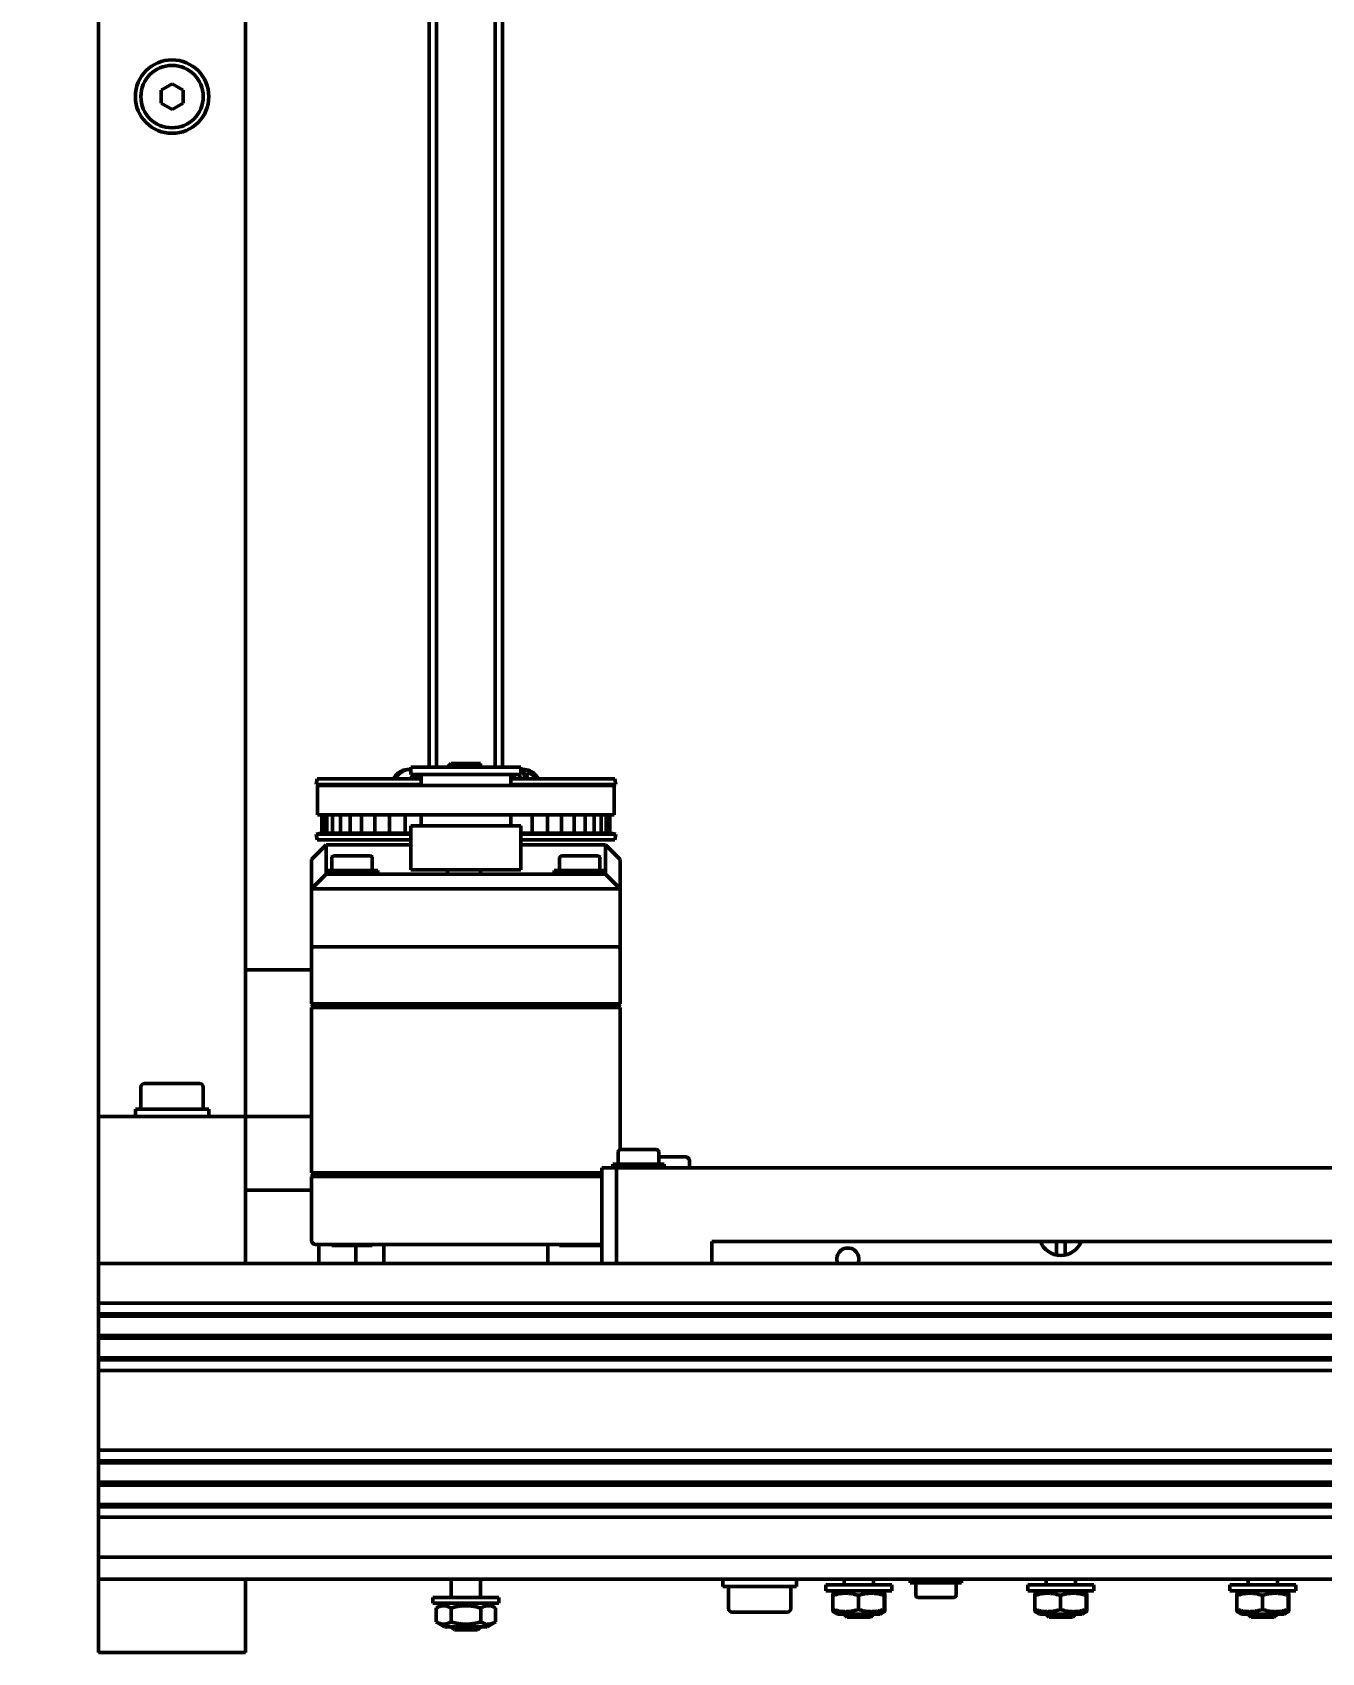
# Model space of a CAD drawing. Header units: millimetres. Extents: x -2015 to 3360, y -4745 to 2376.
# Drawn here: x 1904.4 to 2079.9, y 1438.3 to 1659 of the extents above; entities that cross this region are included whole.
import ezdxf

# ---------------------------------------------------------------- set-up
doc = ezdxf.new("R2010")
doc.units = ezdxf.units.MM
doc.header["$LTSCALE"] = 8
doc.layers.add('Symbol (ISO)', color=7, linetype='Continuous', lineweight=25)
doc.layers.add('Visible (ISO)', color=7, linetype='Continuous', lineweight=50)
doc.styles.add('Note Text (ISO)', font='tahoma.ttf')

# ---------------------------------------------------------------- blocks, each defined once
blk = doc.blocks.new('Balloon2')
at = {"layer": 'Symbol (ISO)'}
for p, q in [((256.7, 218.792), (254.197, 218.306)), ((254.387, 217.843), (256.7, 218.792)), ((254.577, 217.381), (256.7, 218.792)), ((254.197, 218.306), (254.577, 217.381)), ((254.387, 217.843), (226.301, 206.323)), ((221.457, 209.586), (221.296, 209.586)), ((221.457, 199.086), (221.296, 199.086))]:
    blk.add_line(p, q, dxfattribs=at)
at = {"layer": 'Symbol (ISO)', "flags": 128}
blk.add_lwpolyline([(254.577, 217.381), (256.7, 218.792), (254.197, 218.306), (254.577, 217.381)], dxfattribs=at)
at = {"layer": 'Symbol (ISO)'}
for centre, start, end in [((221.296, 204.336), 90, 270), ((221.457, 204.336), 270, 90)]:
    blk.add_arc(centre, 5.25, start, end, dxfattribs=at)
blk.add_solid([(254.577, 217.381), (256.7, 218.792), (254.197, 218.306), (254.577, 217.381)], dxfattribs=at)
at = {"layer": 'Symbol (ISO)', "insert": (221.376, 204.373), "char_height": 3.5, "attachment_point": 5, "style": 'Note Text (ISO)'}
blk.add_mtext('012', dxfattribs=at)

msp = doc.modelspace()

# ---------------------------------------------------------------- linework, layer by layer
at = {"layer": 'Visible (ISO)'}
for p, q in [((1959.44, 1558.91), (1959.44, 1855.34)), ((1967.44, 1558.91), (1967.44, 1855.34)), ((1958.44, 1558.91), (1958.44, 1760.34)), ((1968.44, 1558.91), (1968.44, 1760.34)), ((1913.44, 1639.8), (1913.44, 1662.73)), ((1933.44, 1639.8), (1933.44, 1662.73)), ((1921.94, 1651.09), (1923.44, 1651.96)), ((1921.94, 1649.36), (1921.94, 1651.09)), ((1923.44, 1651.96), (1924.94, 1651.09)), ((1924.94, 1651.09), (1924.94, 1649.36)), ((1923.44, 1648.49), (1921.94, 1649.36)), ((1924.94, 1649.36), (1923.44, 1648.49)), ((1913.44, 1639.8), (1913.44, 1636.26)), ((1933.44, 1636.26), (1933.44, 1639.8)), ((1913.44, 1512.77), (1913.44, 1636.26)), ((1933.44, 1512.77), (1933.44, 1636.26)), ((1954.97, 1558.47), (1955.41, 1558.57)), ((1970.94, 1558.91), (1955.94, 1558.91)), ((1955.94, 1557.91), (1955.94, 1558.91)), ((1961.44, 1559.41), (1960.94, 1558.91)), ((1961.44, 1559.41), (1965.44, 1559.41)), ((1965.44, 1558.91), (1965.44, 1559.41)), ((1970.94, 1557.91), (1970.94, 1558.91)), ((1971.92, 1558.47), (1971.48, 1558.57)), ((1971.64, 1557.85), (1972.1, 1558.13)), ((1971.67, 1557.76), (1972.1, 1558.13)), ((1972.1, 1558.13), (1972.96, 1557.49)), ((1943.19, 1557.32), (1943.05, 1556.53)), ((1957.34, 1556.53), (1943.05, 1556.53)), ((1943.71, 1556.42), (1943.05, 1556.53)), ((1957.34, 1557.32), (1943.19, 1557.32)), ((1943.25, 1556.41), (1943.91, 1556.41)), ((1943.25, 1556.41), (1943.25, 1552.41)), ((1957.38, 1556.41), (1943.91, 1556.41)), ((1970.94, 1557.91), (1955.94, 1557.91)), ((1956.05, 1557.54), (1955.94, 1557.38)), ((1956.39, 1557.32), (1956.72, 1557.85)), ((1956.72, 1557.85), (1956.93, 1557.91)), ((1957.15, 1557.32), (1956.72, 1557.85)), ((1957.34, 1556.41), (1957.34, 1557.91)), ((1957.38, 1556.41), (1969.51, 1556.41)), ((1982.98, 1556.41), (1969.51, 1556.41)), ((1969.54, 1556.41), (1969.54, 1557.91)), ((1969.54, 1557.32), (1970.23, 1557.91)), ((1983.7, 1557.32), (1969.54, 1557.32)), ((1983.84, 1556.53), (1969.54, 1556.53)), ((1971.86, 1557.32), (1971.64, 1557.85)), ((1972.76, 1557.32), (1972.96, 1557.49)), ((1972.96, 1557.49), (1973.03, 1557.32)), ((1982.98, 1556.41), (1983.64, 1556.41)), ((1983.18, 1556.42), (1983.84, 1556.53)), ((1983.64, 1556.41), (1983.64, 1552.41)), ((1983.7, 1557.32), (1983.84, 1556.53)), ((1943.25, 1552.41), (1943.91, 1552.41)), ((1943.85, 1552.41), (1943.85, 1549.91)), ((1957.38, 1552.41), (1943.91, 1552.41)), ((1944.03, 1552.41), (1944.03, 1549.91)), ((1944.52, 1552.41), (1944.52, 1549.91)), ((1945.3, 1552.41), (1945.3, 1549.91)), ((1946.36, 1552.41), (1946.36, 1549.91)), ((1947.68, 1552.41), (1947.68, 1549.91)), ((1949.25, 1552.41), (1949.25, 1549.91)), ((1951.04, 1552.41), (1951.04, 1549.91)), ((1953.02, 1552.41), (1953.02, 1549.91)), ((1955.16, 1552.41), (1955.16, 1549.91)), ((1957.34, 1550.91), (1957.34, 1552.41)), ((1957.38, 1552.41), (1969.51, 1552.41)), ((1982.98, 1552.41), (1969.51, 1552.41)), ((1969.54, 1550.91), (1969.54, 1552.41)), ((1972.47, 1549.91), (1972.47, 1552.41)), ((1974.56, 1549.91), (1974.56, 1552.41)), ((1976.48, 1549.91), (1976.48, 1552.41)), ((1978.19, 1549.91), (1978.19, 1552.41)), ((1979.68, 1549.91), (1979.68, 1552.41)), ((1980.92, 1549.91), (1980.92, 1552.41)), ((1981.88, 1549.91), (1981.88, 1552.41)), ((1982.56, 1549.91), (1982.56, 1552.41)), ((1982.95, 1549.91), (1982.95, 1552.41)), ((1982.98, 1552.41), (1983.64, 1552.41)), ((1983.04, 1552.41), (1983.04, 1549.91)), ((1943.71, 1549.89), (1943.05, 1549.78)), ((1943.05, 1549.78), (1955.94, 1549.78)), ((1943.19, 1548.99), (1943.05, 1549.78)), ((1943.85, 1549.91), (1943.85, 1549.91)), ((1943.86, 1549.91), (1943.85, 1549.91)), ((1943.86, 1549.91), (1944.04, 1549.91)), ((1944.08, 1549.91), (1944.04, 1549.91)), ((1944.08, 1549.91), (1944.53, 1549.91)), ((1944.62, 1549.91), (1944.53, 1549.91)), ((1944.62, 1549.91), (1945.32, 1549.91)), ((1945.45, 1549.91), (1945.32, 1549.91)), ((1945.45, 1549.91), (1946.4, 1549.91)), ((1946.56, 1549.91), (1946.4, 1549.91)), ((1946.56, 1549.91), (1947.74, 1549.91)), ((1947.94, 1549.91), (1947.74, 1549.91)), ((1947.94, 1549.91), (1949.34, 1549.91)), ((1949.56, 1549.91), (1949.34, 1549.91)), ((1949.56, 1549.91), (1951.15, 1549.91)), ((1951.41, 1549.91), (1951.15, 1549.91)), ((1951.41, 1549.91), (1953.16, 1549.91)), ((1953.44, 1549.91), (1953.16, 1549.91)), ((1953.44, 1549.91), (1955.33, 1549.91)), ((1955.63, 1549.91), (1955.33, 1549.91)), ((1955.63, 1549.91), (1955.94, 1549.91)), ((1970.94, 1550.91), (1955.94, 1550.91)), ((1955.94, 1544.91), (1955.94, 1550.91)), ((1970.94, 1544.91), (1970.94, 1550.91)), ((1970.94, 1549.91), (1972.02, 1549.91)), ((1970.94, 1549.78), (1983.84, 1549.78)), ((1972.31, 1549.91), (1972.02, 1549.91)), ((1972.31, 1549.91), (1974.16, 1549.91)), ((1974.43, 1549.91), (1974.16, 1549.91)), ((1974.43, 1549.91), (1976.13, 1549.91)), ((1976.37, 1549.91), (1976.13, 1549.91)), ((1976.37, 1549.91), (1977.9, 1549.91)), ((1978.12, 1549.91), (1977.9, 1549.91)), ((1978.12, 1549.91), (1979.44, 1549.91)), ((1979.63, 1549.91), (1979.44, 1549.91)), ((1979.63, 1549.91), (1980.74, 1549.91)), ((1980.89, 1549.91), (1980.74, 1549.91)), ((1980.89, 1549.91), (1981.75, 1549.91)), ((1981.87, 1549.91), (1981.75, 1549.91)), ((1981.87, 1549.91), (1982.48, 1549.91)), ((1982.56, 1549.91), (1982.48, 1549.91)), ((1982.56, 1549.91), (1982.91, 1549.91)), ((1982.95, 1549.91), (1982.91, 1549.91)), ((1982.95, 1549.91), (1983.04, 1549.91)), ((1983.18, 1549.89), (1983.84, 1549.78)), ((1983.7, 1548.99), (1983.84, 1549.78)), ((1942.44, 1546.31), (1944.44, 1548.31)), ((1943.19, 1548.99), (1955.94, 1548.99)), ((1944.44, 1548.31), (1944.44, 1546.31)), ((1955.94, 1548.31), (1944.44, 1548.31)), ((1970.94, 1548.99), (1983.7, 1548.99)), ((1982.44, 1548.31), (1970.94, 1548.31)), ((1982.44, 1548.31), (1984.44, 1546.31)), ((1982.44, 1546.31), (1982.44, 1548.31)), ((1942.44, 1544.88), (1942.44, 1546.31)), ((1942.44, 1544.88), (1942.44, 1542.31)), ((1944.44, 1544.81), (1944.44, 1546.31)), ((1944.44, 1544.81), (1951.44, 1544.81)), ((1944.44, 1544.31), (1944.44, 1544.81)), ((1945.19, 1546.51), (1945.19, 1544.81)), ((1945.49, 1546.81), (1950.39, 1546.81)), ((1950.69, 1546.51), (1950.69, 1544.81)), ((1951.44, 1544.31), (1951.44, 1544.81)), ((1970.94, 1544.91), (1955.94, 1544.91)), ((1960.94, 1544.91), (1960.94, 1544.31)), ((1965.44, 1544.31), (1965.44, 1544.91)), ((1975.44, 1544.81), (1982.44, 1544.81)), ((1975.44, 1544.31), (1975.44, 1544.81)), ((1976.19, 1546.51), (1976.19, 1544.81)), ((1976.49, 1546.81), (1981.39, 1546.81)), ((1981.69, 1546.51), (1981.69, 1544.81)), ((1982.44, 1546.31), (1982.44, 1544.81)), ((1982.44, 1544.31), (1982.44, 1544.81)), ((1984.44, 1546.31), (1984.44, 1544.88)), ((1984.44, 1542.31), (1984.44, 1544.88)), ((1942.44, 1542.31), (1944.44, 1544.31)), ((1982.44, 1544.31), (1944.44, 1544.31)), ((1982.44, 1544.31), (1984.44, 1542.31)), ((1942.44, 1542.31), (1942.44, 1534.41)), ((1942.44, 1542.31), (1984.44, 1542.31)), ((1984.44, 1542.31), (1984.44, 1534.41)), ((1942.44, 1534.41), (1942.44, 1534.1)), ((1984.44, 1534.41), (1942.44, 1534.41)), ((1942.44, 1526.66), (1942.44, 1534.11)), ((1984.44, 1534.1), (1984.44, 1534.41)), ((1984.44, 1534.11), (1984.44, 1526.66)), ((1942.44, 1531.31), (1933.44, 1531.31)), ((1942.69, 1526.41), (1942.44, 1526.66)), ((1942.44, 1526.66), (1943.03, 1526.66)), ((1942.44, 1526.16), (1942.69, 1526.41)), ((1942.44, 1503.66), (1942.44, 1526.16)), ((1943.29, 1526.16), (1942.44, 1526.16)), ((1943.21, 1526.41), (1942.69, 1526.41)), ((1945.66, 1526.66), (1943.03, 1526.66)), ((1943.21, 1526.41), (1945.83, 1526.41)), ((1947.65, 1526.16), (1943.29, 1526.16)), ((1945.66, 1526.66), (1947.07, 1526.66)), ((1947.07, 1526.41), (1945.83, 1526.41)), ((1979.81, 1526.66), (1947.07, 1526.66)), ((1947.07, 1526.41), (1950.12, 1526.41)), ((1950.12, 1526.16), (1947.65, 1526.16)), ((1976.77, 1526.41), (1950.12, 1526.41)), ((1950.12, 1526.16), (1976.77, 1526.16)), ((1976.77, 1526.41), (1979.81, 1526.41)), ((1979.24, 1526.16), (1976.77, 1526.16)), ((1983.59, 1526.16), (1979.24, 1526.16)), ((1979.81, 1526.66), (1981.23, 1526.66)), ((1981.05, 1526.41), (1979.81, 1526.41)), ((1981.05, 1526.41), (1983.68, 1526.41)), ((1983.86, 1526.66), (1981.23, 1526.66)), ((1984.44, 1526.16), (1983.59, 1526.16)), ((1984.19, 1526.41), (1983.68, 1526.41)), ((1983.86, 1526.66), (1984.44, 1526.66)), ((1984.19, 1526.41), (1984.44, 1526.66)), ((1984.44, 1526.16), (1984.19, 1526.41)), ((1984.44, 1506.8), (1984.44, 1526.16)), ((1919.19, 1515.31), (1919.19, 1512.31)), ((1919.69, 1515.81), (1927.19, 1515.81)), ((1927.69, 1515.31), (1927.69, 1512.31)), ((1913.44, 1512.77), (1913.44, 1511.31)), ((1918.44, 1512.31), (1928.44, 1512.31)), ((1918.44, 1511.31), (1918.44, 1512.31)), ((1928.44, 1511.31), (1928.44, 1512.31)), ((1933.44, 1511.31), (1933.44, 1512.77)), ((1933.44, 1511.31), (1913.44, 1511.31)), ((1913.44, 1491.31), (1913.44, 1511.31)), ((1933.44, 1491.31), (1933.44, 1511.31)), ((1942.44, 1511.31), (1933.44, 1511.31)), ((1984.19, 1506.51), (1984.19, 1504.81)), ((1984.49, 1506.81), (1989.39, 1506.81)), ((1989.69, 1506.51), (1989.69, 1504.81)), ((1989.69, 1505.81), (1993.37, 1505.81)), ((1993.87, 1505.31), (1993.87, 1504.31)), ((1942.69, 1503.41), (1942.44, 1503.66)), ((1942.44, 1503.66), (1943.29, 1503.66)), ((1942.69, 1503.41), (1942.44, 1503.16)), ((1943.03, 1503.16), (1942.44, 1503.16)), ((1942.44, 1494.41), (1942.44, 1503.16)), ((1942.69, 1503.41), (1943.21, 1503.41)), ((1943.03, 1503.16), (1945.66, 1503.16)), ((1945.83, 1503.41), (1943.21, 1503.41)), ((1943.29, 1503.66), (1947.65, 1503.66)), ((1947.07, 1503.16), (1945.66, 1503.16)), ((1945.83, 1503.41), (1947.07, 1503.41)), ((1950.12, 1503.41), (1947.07, 1503.41)), ((1947.07, 1503.16), (1979.81, 1503.16)), ((1947.65, 1503.66), (1950.12, 1503.66)), ((1976.77, 1503.66), (1950.12, 1503.66)), ((1976.77, 1503.41), (1950.12, 1503.41)), ((1976.77, 1503.66), (1979.24, 1503.66)), ((1979.81, 1503.41), (1976.77, 1503.41)), ((1979.24, 1503.66), (1981.94, 1503.66)), ((1979.81, 1503.41), (1981.05, 1503.41)), ((1981.23, 1503.16), (1979.81, 1503.16)), ((1981.94, 1503.41), (1981.05, 1503.41)), ((1981.23, 1503.16), (1981.94, 1503.16)), ((1981.94, 1504.31), (1981.94, 1491.31)), ((1983.94, 1504.31), (1981.94, 1504.31)), ((1990.44, 1504.81), (1983.44, 1504.81)), ((1983.44, 1504.81), (1983.44, 1504.31)), ((2100.69, 1504.31), (1983.94, 1504.31)), ((1983.94, 1491.31), (1983.94, 1504.31)), ((1990.44, 1504.81), (1990.44, 1504.31)), ((1942.44, 1501.31), (1933.44, 1501.31)), ((1996.94, 1491.31), (1996.94, 1494.31)), ((1996.94, 1494.31), (2091.94, 1494.31)), ((2043.84, 1494.31), (2043.84, 1492.47)), ((2045.04, 1492.47), (2045.04, 1494.31)), ((1942.94, 1493.91), (1943.38, 1493.91)), ((1946.01, 1493.91), (1943.38, 1493.91)), ((1943.44, 1493.91), (1943.44, 1491.31)), ((1945.19, 1493.91), (1945.19, 1493.76)), ((1945.19, 1493.76), (1950.69, 1493.76)), ((1946.01, 1493.91), (1947.07, 1493.91)), ((1979.81, 1493.91), (1947.07, 1493.91)), ((1948.44, 1491.31), (1948.44, 1493.76)), ((1950.69, 1493.91), (1950.69, 1493.76)), ((1952.26, 1493.91), (1952.26, 1491.31)), ((1974.62, 1493.91), (1974.62, 1491.31)), ((1976.19, 1493.91), (1976.19, 1493.76)), ((1976.19, 1493.76), (1981.69, 1493.76)), ((1979.81, 1493.91), (1980.87, 1493.91)), ((1981.94, 1493.91), (1980.87, 1493.91)), ((1981.69, 1493.91), (1981.69, 1493.76)), ((1913.44, 1491.31), (1913.44, 1490.81)), ((1913.44, 1491.31), (2096.94, 1491.31)), ((1913.44, 1485.89), (1913.44, 1490.81)), ((1913.44, 1484.43), (1913.44, 1485.89)), ((1913.44, 1485.89), (2613.44, 1485.89)), ((1913.44, 1484.14), (1913.44, 1484.43)), ((1913.44, 1484.43), (2613.44, 1484.43)), ((1913.44, 1481.51), (1913.44, 1484.14)), ((1913.44, 1484.14), (2613.44, 1484.14)), ((1913.44, 1481.31), (1913.44, 1481.51)), ((1913.44, 1481.51), (2613.44, 1481.51)), ((1913.44, 1481.11), (1913.44, 1481.31)), ((1913.44, 1481.31), (2613.44, 1481.31)), ((1913.44, 1478.47), (1913.44, 1481.11)), ((1913.44, 1481.11), (2613.44, 1481.11)), ((1913.44, 1478.18), (1913.44, 1478.47)), ((1913.44, 1478.47), (2613.44, 1478.47)), ((1913.44, 1476.73), (1913.44, 1478.18)), ((1913.44, 1478.18), (2613.44, 1478.18)), ((1913.44, 1465.89), (1913.44, 1476.73)), ((1913.44, 1476.73), (2613.44, 1476.73)), ((1913.44, 1464.43), (1913.44, 1465.89)), ((1913.44, 1465.89), (2613.44, 1465.89)), ((1913.44, 1464.14), (1913.44, 1464.43)), ((1913.44, 1464.43), (2613.44, 1464.43)), ((1913.44, 1461.51), (1913.44, 1464.14)), ((1913.44, 1464.14), (2613.44, 1464.14)), ((1913.44, 1461.31), (1913.44, 1461.51)), ((1913.44, 1461.51), (2613.44, 1461.51)), ((1913.44, 1461.11), (1913.44, 1461.31)), ((1913.44, 1461.31), (2613.44, 1461.31)), ((1913.44, 1458.47), (1913.44, 1461.11)), ((1913.44, 1461.11), (2613.44, 1461.11)), ((1913.44, 1458.18), (1913.44, 1458.47)), ((1913.44, 1458.47), (2613.44, 1458.47)), ((1913.44, 1456.73), (1913.44, 1458.18)), ((1913.44, 1458.18), (2613.44, 1458.18)), ((1913.44, 1451.81), (1913.44, 1456.73)), ((1913.44, 1456.73), (2613.44, 1456.73)), ((1913.44, 1451.81), (1913.44, 1451.31)), ((1913.44, 1451.31), (1920.32, 1451.31)), ((1913.44, 1451.31), (1913.44, 1448.31)), ((1920.32, 1451.31), (1923.44, 1451.31)), ((1923.44, 1451.31), (2603.44, 1451.31)), ((1923.44, 1448.31), (1913.44, 1448.31)), ((1923.44, 1448.31), (1913.44, 1448.31)), ((1913.44, 1438.31), (1913.44, 1448.31)), ((1923.44, 1448.31), (2603.44, 1448.31)), ((1933.44, 1438.31), (1933.44, 1448.31)), ((1961.44, 1448.31), (1961.44, 1445.83)), ((1965.44, 1448.31), (1965.44, 1445.83)), ((1998.44, 1448.31), (1998.44, 1447.31)), ((2008.44, 1448.31), (2008.44, 1447.31)), ((2014.94, 1448.31), (2014.94, 1447.53)), ((2018.94, 1448.31), (2018.94, 1447.53)), ((2023.94, 1447.81), (2023.94, 1448.31)), ((2023.94, 1447.81), (2030.94, 1447.81)), ((2024.69, 1446.11), (2024.69, 1447.81)), ((2030.19, 1446.11), (2030.19, 1447.81)), ((2030.94, 1447.81), (2030.94, 1448.31)), ((2042.44, 1448.31), (2042.44, 1447.53)), ((2046.44, 1448.31), (2046.44, 1447.53)), ((2069.94, 1448.31), (2069.94, 1447.53)), ((2073.94, 1448.31), (2073.94, 1447.53)), ((1958.94, 1445.83), (1967.94, 1445.83)), ((1958.94, 1445.03), (1958.94, 1445.83)), ((1967.94, 1445.03), (1967.94, 1445.83)), ((2008.44, 1447.31), (1998.44, 1447.31)), ((1999.19, 1444.31), (1999.19, 1447.31)), ((2007.69, 1444.31), (2007.69, 1447.31)), ((2012.44, 1447.53), (2021.44, 1447.53)), ((2012.44, 1446.73), (2012.44, 1447.53)), ((2012.44, 1446.73), (2021.44, 1446.73)), ((2013.41, 1446.08), (2013.41, 1444.19)), ((2014.04, 1446.73), (2013.44, 1446.39)), ((2016.88, 1446.08), (2016.88, 1444.19)), ((2019.84, 1446.73), (2020.44, 1446.39)), ((2020.41, 1446.08), (2020.41, 1444.19)), ((2020.48, 1446.08), (2020.48, 1444.19)), ((2021.44, 1446.73), (2021.44, 1447.53)), ((2029.89, 1445.81), (2024.99, 1445.81)), ((2039.94, 1447.53), (2048.94, 1447.53)), ((2039.94, 1446.73), (2039.94, 1447.53)), ((2039.94, 1446.73), (2048.94, 1446.73)), ((2040.91, 1446.08), (2040.91, 1444.19)), ((2041.54, 1446.73), (2040.94, 1446.39)), ((2044.38, 1446.08), (2044.38, 1444.19)), ((2047.34, 1446.73), (2047.94, 1446.39)), ((2047.91, 1446.08), (2047.91, 1444.19)), ((2047.98, 1446.08), (2047.98, 1444.19)), ((2048.94, 1446.73), (2048.94, 1447.53)), ((2067.44, 1447.53), (2076.44, 1447.53)), ((2067.44, 1446.73), (2067.44, 1447.53)), ((2067.44, 1446.73), (2076.44, 1446.73)), ((2068.41, 1446.08), (2068.41, 1444.19)), ((2069.04, 1446.73), (2068.44, 1446.39)), ((2071.88, 1446.08), (2071.88, 1444.19)), ((2074.84, 1446.73), (2075.44, 1446.39)), ((2075.41, 1446.08), (2075.41, 1444.19)), ((2075.48, 1446.08), (2075.48, 1444.19)), ((2076.44, 1446.73), (2076.44, 1447.53)), ((1958.94, 1445.03), (1967.94, 1445.03)), ((1960.54, 1445.03), (1959.4, 1444.38)), ((1959.4, 1444.38), (1959.4, 1442.49)), ((1961.42, 1444.38), (1961.42, 1442.49)), ((1965.46, 1444.38), (1965.46, 1442.49)), ((1966.34, 1445.03), (1967.48, 1444.38)), ((1967.48, 1444.38), (1967.48, 1442.49)), ((2007.19, 1443.81), (1999.69, 1443.81)), ((2014.04, 1443.53), (2013.44, 1443.88)), ((2014.04, 1443.53), (2019.84, 1443.53)), ((2015.37, 1443.11), (2014.94, 1443.53)), ((2018.51, 1443.11), (2018.94, 1443.53)), ((2019.84, 1443.53), (2020.44, 1443.88)), ((2041.54, 1443.53), (2040.94, 1443.88)), ((2041.54, 1443.53), (2047.34, 1443.53)), ((2042.87, 1443.11), (2042.44, 1443.53)), ((2046.01, 1443.11), (2046.44, 1443.53)), ((2047.34, 1443.53), (2047.94, 1443.88)), ((2069.04, 1443.53), (2068.44, 1443.88)), ((2069.04, 1443.53), (2074.84, 1443.53)), ((2070.37, 1443.11), (2069.94, 1443.53)), ((2073.51, 1443.11), (2073.94, 1443.53)), ((2074.84, 1443.53), (2075.44, 1443.88)), ((1960.54, 1441.83), (1959.4, 1442.49)), ((1960.54, 1441.83), (1966.34, 1441.83)), ((1961.87, 1441.41), (1961.44, 1441.83)), ((1965.01, 1441.41), (1961.87, 1441.41)), ((1965.01, 1441.41), (1965.44, 1441.83)), ((1966.34, 1441.83), (1967.48, 1442.49)), ((2018.51, 1443.11), (2015.37, 1443.11)), ((2046.01, 1443.11), (2042.87, 1443.11)), ((2073.51, 1443.11), (2070.37, 1443.11)), ((1933.44, 1438.31), (1913.44, 1438.31))]:
    msp.add_line(p, q, dxfattribs=at)
for radius in [5, 4.25]:
    msp.add_circle((1923.44, 1650.23), radius, dxfattribs=at)
for centre, radius, start, end in [((1943.85, 1557.21), 0.8, 260, 270), ((1983.04, 1557.21), 0.8, 270, 280), ((1943.85, 1549.11), 0.8, 90, 100), ((1983.04, 1549.11), 0.8, 80, 90), ((1945.49, 1546.51), 0.3, 90, 180), ((1950.39, 1546.51), 0.3, 0, 90), ((1976.49, 1546.51), 0.3, 90, 180), ((1981.39, 1546.51), 0.3, 0, 90), ((1942.74, 1534.11), 0.3, 90, 180), ((1984.14, 1534.11), 0.3, 0, 90), ((1919.69, 1515.31), 0.5, 90, 180), ((1927.19, 1515.31), 0.5, 0, 90), ((1984.49, 1506.51), 0.3, 90, 180), ((1989.39, 1506.51), 0.3, 0, 90), ((1993.37, 1505.31), 0.5, 0, 90), ((1942.94, 1494.41), 0.5, 180, 270), ((2044.44, 1495.41), 3, 201.5102, 338.4898), ((2015.44, 1491.91), 1.5, 336.4218, 203.5782), ((2024.99, 1446.11), 0.3, 180, 270), ((2029.89, 1446.11), 0.3, 270, 0), ((1999.69, 1444.31), 0.5, 180, 270), ((2007.19, 1444.31), 0.5, 270, 0)]:
    msp.add_arc(centre, radius, start, end, dxfattribs=at)
for centre, major_axis, ratio, start_param, end_param in [((1954.4, 1557.21), (-1.02, -1.2), 0.467219, 3.698359, 5.000691), ((1954.68, 1556.96), (1.3, 1.52), 0.467219, 0.05282, 1.726484), ((1972.2, 1556.96), (-1.3, 1.52), 0.467219, 5.726419, 6.230366), ((1972.49, 1557.21), (-1.02, 1.2), 0.467219, 4.424087, 7.384222), ((1957.36, 1556.96), (-1.55, -1.26), 0.672842, 5.141084, 5.179445), ((1957.16, 1557.21), (1.22, 0.99), 0.672842, 1.685889, 2.170467), ((1972.2, 1556.96), (1.3, -1.52), 0.467219, 3.717559, 4.110015)]:
    msp.add_ellipse(centre, major_axis=major_axis, ratio=ratio, start_param=start_param, end_param=end_param, dxfattribs=at)
for points, weights in [([(2013.41, 1446.08), (2013.43, 1446.38), (2013.44, 1446.39)], [1, 1.07502636752, 1.07728045018]), ([(2016.88, 1446.08), (2015.14, 1446.66), (2013.41, 1446.08)], [1, 1.15470053838, 1]), ([(2020.41, 1446.08), (2018.64, 1446.66), (2016.88, 1446.08)], [1, 1.15470053838, 1]), ([(2020.48, 1446.08), (2020.44, 1446.66), (2020.41, 1446.08)], [1, 1.15470053838, 1]), ([(2040.91, 1446.08), (2040.93, 1446.38), (2040.94, 1446.39)], [1, 1.07502636752, 1.07728045018]), ([(2044.38, 1446.08), (2042.64, 1446.66), (2040.91, 1446.08)], [1, 1.15470053838, 1]), ([(2047.91, 1446.08), (2046.14, 1446.66), (2044.38, 1446.08)], [1, 1.15470053838, 1]), ([(2047.98, 1446.08), (2047.94, 1446.66), (2047.91, 1446.08)], [1, 1.15470053838, 1]), ([(2068.41, 1446.08), (2068.43, 1446.38), (2068.44, 1446.39)], [1, 1.07502636752, 1.07728045018]), ([(2071.88, 1446.08), (2070.14, 1446.66), (2068.41, 1446.08)], [1, 1.15470053838, 1]), ([(2075.41, 1446.08), (2073.64, 1446.66), (2071.88, 1446.08)], [1, 1.15470053838, 1]), ([(2075.48, 1446.08), (2075.44, 1446.66), (2075.41, 1446.08)], [1, 1.15470053838, 1]), ([(1961.42, 1444.38), (1960.41, 1444.96), (1959.4, 1444.38)], [1, 1.15470053838, 1]), ([(1965.46, 1444.38), (1963.44, 1444.96), (1961.42, 1444.38)], [1, 1.15470053838, 1]), ([(1967.48, 1444.38), (1966.47, 1444.96), (1965.46, 1444.38)], [1, 1.15470053838, 1]), ([(2013.41, 1444.19), (2015.14, 1443.61), (2016.88, 1444.19)], [1, 1.15470053838, 1]), ([(2013.44, 1443.88), (2013.43, 1443.89), (2013.41, 1444.19)], [1.07728045018, 1.07502636752, 1]), ([(2016.88, 1444.19), (2018.64, 1443.61), (2020.41, 1444.19)], [1, 1.15470053838, 1]), ([(2020.41, 1444.19), (2020.44, 1443.61), (2020.48, 1444.19)], [1, 1.15470053838, 1]), ([(2040.91, 1444.19), (2042.64, 1443.61), (2044.38, 1444.19)], [1, 1.15470053838, 1]), ([(2040.94, 1443.88), (2040.93, 1443.89), (2040.91, 1444.19)], [1.07728045018, 1.07502636752, 1]), ([(2044.38, 1444.19), (2046.14, 1443.61), (2047.91, 1444.19)], [1, 1.15470053838, 1]), ([(2047.91, 1444.19), (2047.94, 1443.61), (2047.98, 1444.19)], [1, 1.15470053838, 1]), ([(2068.41, 1444.19), (2070.14, 1443.61), (2071.88, 1444.19)], [1, 1.15470053838, 1]), ([(2068.44, 1443.88), (2068.43, 1443.89), (2068.41, 1444.19)], [1.07728045018, 1.07502636752, 1]), ([(2071.88, 1444.19), (2073.64, 1443.61), (2075.41, 1444.19)], [1, 1.15470053838, 1]), ([(2075.41, 1444.19), (2075.44, 1443.61), (2075.48, 1444.19)], [1, 1.15470053838, 1]), ([(1959.4, 1442.49), (1960.41, 1441.91), (1961.42, 1442.49)], [1, 1.15470053838, 1]), ([(1961.42, 1442.49), (1963.44, 1441.91), (1965.46, 1442.49)], [1, 1.15470053838, 1]), ([(1965.46, 1442.49), (1966.47, 1441.91), (1967.48, 1442.49)], [1, 1.15470053838, 1])]:
    msp.add_rational_spline(points, weights, degree=2, dxfattribs=at)

# ---------------------------------------------------------------- block references
at = {"layer": 'Symbol (ISO)', "xscale": 8, "yscale": 8, "zscale": 8}
msp.add_blockref('Balloon2', (0, 0), dxfattribs=at)

doc.saveas('drawing.dxf')
